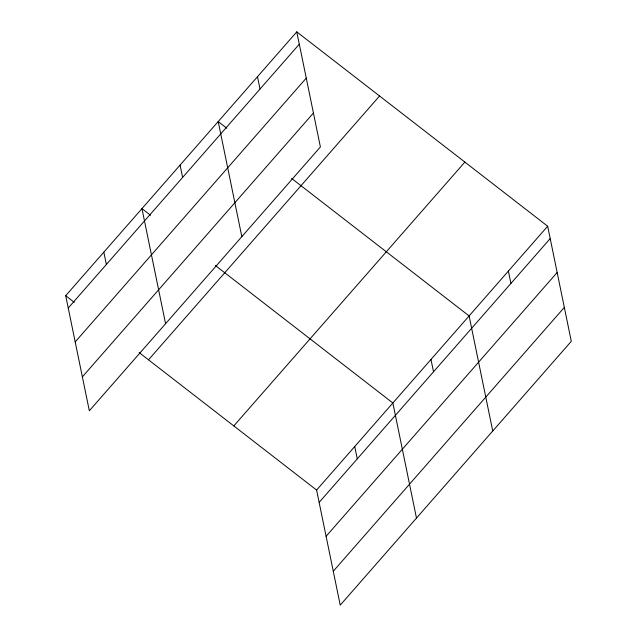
<?xml version="1.0" encoding="UTF-8"?>
<svg xmlns="http://www.w3.org/2000/svg" width="637" height="637" viewBox="0 0 637 637"><rect width="100%" height="100%" fill="white"/><g stroke="black" fill="none" stroke-linecap="round" stroke-linejoin="round"><path stroke-width="0.96" d="M296.77 31.85L320.395 146.94L89.331 410.769L65.707 295.679L296.77 31.85L547.669 226.231L571.293 341.321L340.23 605.15L316.605 490.06L139.129 352.564M68.239 308.021L299.302 44.192M75.198 341.926L306.262 78.096M82.372 376.865L313.436 113.028M148.501 359.825L379.564 95.996M233.811 425.922L464.875 162.085M316.605 490.06L547.669 226.231M319.137 502.402L550.201 238.572M326.096 536.306L557.168 272.477M333.27 571.246L564.334 307.408M226.796 128.212L218.204 121.556L241.829 236.638M291.635 178.44L469.111 315.936L492.735 431.018M150.547 215.274L141.955 208.618L165.58 323.707M215.378 265.502L392.862 402.998L416.479 518.088M65.707 295.679L74.298 302.336M508.39 271.083L510.922 283.425M430.986 359.467L433.518 371.809M354.729 446.529L357.269 458.871M257.491 76.703L260.023 89.045M180.08 165.087L182.612 177.428M103.831 252.148L106.363 264.49"/></g></svg>
